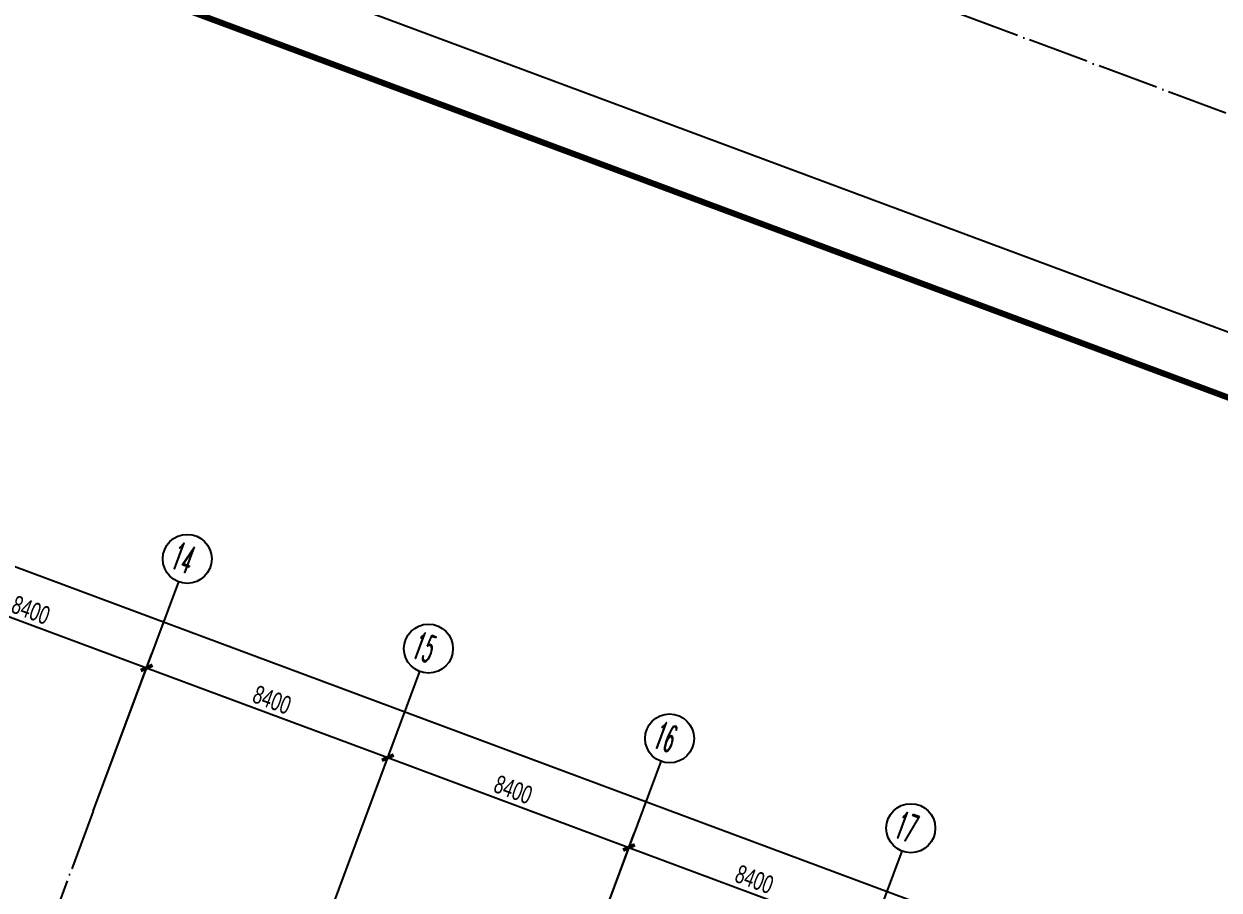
# Model space of a CAD drawing. Header units: millimetres. Extents: x 600121811 to 600690586, y 3472921280 to 3473279938.
# Drawn here: x 600367885 to 600406894, y 3473171922 to 3473200217 of the extents above; entities that cross this region are included whole.
import ezdxf
from ezdxf.enums import TextEntityAlignment as Align

# ---------------------------------------------------------------- set-up
doc = ezdxf.new("R2010")
doc.units = ezdxf.units.MM
doc.header["$LTSCALE"] = 1000
doc.linetypes.add('AX-MALL-GIRD-200$0$DOTE', pattern=[2.42, 2, -0.2, 0.02, -0.2])
doc.layers.get('0').update_dxf_attribs({"linetype": 'CONTINUOUS'})
for name, color, linetype in [('AX-MALL-GIRD-200$0$A-Grid', 222, 'AX-MALL-GIRD-200$0$DOTE'), ('AX-MALL-GIRD-200$0$A-Grid-Iden', 11, 'CONTINUOUS'), ('AX-MALL-GJ-200$0$A-Anno-Note', 241, 'CONTINUOUS'), ('AX-MALL-GJ-200$0$X-Tlbk', 4, 'CONTINUOUS'), ('AX-MALL-WALL-GJ$0$A-SEE', 254, 'CONTINUOUS'), ('AXIS_TEXT', 7, 'CONTINUOUS')]:
    doc.layers.add(name, color=color, linetype=linetype)
doc.styles.add('AX-MALL-GIRD-200$0$_TCH_AXIS', font='ROMAND.shx', dxfattribs={"width": 0.7, "height": 5, "bigfont": 'zy_cn.shx'})
doc.styles.add('AX-MALL-GIRD-200$0$_TCH_DIM_T3', font='zy_en.shx', dxfattribs={"width": 0.7, "bigfont": 'zy_cn.shx'})
doc.styles.add('COMPLEX', font='COMPLEX')
doc.dimstyles.new('AX-MALL-GIRD-200$0$_TCH_ARCH&&200', dxfattribs={"dimtxt": 595, "dimasz": 300, "dimexe": 500, "dimexo": 500, "dimgap": 152.5, "dimtad": 1, "dimdec": 0, "dimzin": 0, "dimdsep": 46, "dimtxsty": 'AX-MALL-GIRD-200$0$_TCH_DIM_T3', "dimblk": 'AX-MALL-GIRD-200$0$_ArchTick', "dimcen": 0.09, "dimclrt": 7, "dimazin": 2, "dimtfac": 1, "dimtdec": 0, "dimtix": 1, "dimtmove": 2, "dimatfit": 3, "dimfxl": 500, "dimtolj": 1, "dimtzin": 0, "dimarcsym": 0})

# ---------------------------------------------------------------- blocks, each defined once
blk = doc.blocks.new('_AXISO')
blk.add_circle((0, 0), 0.5)
at = {"layer": 'AXIS_TEXT', "style": 'COMPLEX', "width": 1.041667}
blk.add_attdef('A', text='', height=0.56, dxfattribs=at).set_placement((-0.25, -0.28), (0.25, -0.28), align=Align.FIT)
blk = doc.blocks.new('AX-MALL-GIRD-200$0$_ArchTick')
at = {"color": 0, "linetype": 'ByBlock', "const_width": 0.4}
blk.add_lwpolyline([(-0.5, -0.5), (0.5, 0.5)], dxfattribs=at)
blk = doc.blocks.new('*D117')
at = {"layer": 'AX-MALL-GIRD-200$0$A-Grid-Iden', "color": 0, "lineweight": -2, "transparency": 16777216}
for p, q in [((600267990, 3473213085), (600270294, 3473219270)), ((600270119, 3473218801), (600595289, 3473097666)), ((600593160, 3473091950), (600595464, 3473098134))]:
    blk.add_line(p, q, dxfattribs=at)
at = {"layer": 'AX-MALL-GIRD-200$0$A-Grid-Iden', "color": 0, "lineweight": -2, "transparency": 16777216, "xscale": 300, "yscale": 300, "zscale": 300}
for p, rotation in [((600270119, 3473218801), 159.568161308997), ((600595289, 3473097666), 339.568161308997)]:
    blk.add_blockref('AX-MALL-GIRD-200$0$_ArchTick', p, dxfattribs=dict(at, rotation=rotation))
at = {"layer": 'AX-MALL-GIRD-200$0$A-Grid-Iden', "color": 7, "transparency": 16777216, "insert": (600432861, 3473158655), "char_height": 595, "attachment_point": 5, "rotation": 339.5682, "style": 'AX-MALL-GIRD-200$0$_TCH_DIM_T3'}
blk.add_mtext('\\A1;347000', dxfattribs=at)
blk = doc.blocks.new('*D130')
at = {"layer": 'AX-MALL-GIRD-200$0$A-Grid-Iden', "color": 0, "lineweight": -2, "transparency": 16777216}
for p, q in [((600362448, 3473177896), (600364194, 3473182582)), ((600364019, 3473182113), (600371891, 3473179181)), ((600370320, 3473174964), (600372065, 3473179649))]:
    blk.add_line(p, q, dxfattribs=at)
at = {"layer": 'AX-MALL-GIRD-200$0$A-Grid-Iden', "color": 0, "lineweight": -2, "transparency": 16777216, "xscale": 300, "yscale": 300, "zscale": 300}
for p, rotation in [((600364019, 3473182113), 159.5681613090017), ((600371891, 3473179181), 339.5681613090017)]:
    blk.add_blockref('AX-MALL-GIRD-200$0$_ArchTick', p, dxfattribs=dict(at, rotation=rotation))
at = {"layer": 'AX-MALL-GIRD-200$0$A-Grid-Iden', "color": 7, "transparency": 16777216, "insert": (600368112, 3473181069), "char_height": 595, "attachment_point": 5, "rotation": 339.5682, "style": 'AX-MALL-GIRD-200$0$_TCH_DIM_T3'}
blk.add_mtext('\\A1;8400', dxfattribs=at)
blk = doc.blocks.new('*D131')
at = {"layer": 'AX-MALL-GIRD-200$0$A-Grid-Iden', "color": 0, "lineweight": -2, "transparency": 16777216}
for p, q in [((600370320, 3473174964), (600372065, 3473179649)), ((600371891, 3473179181), (600379762, 3473176249)), ((600378191, 3473172032), (600379937, 3473176717))]:
    blk.add_line(p, q, dxfattribs=at)
at = {"layer": 'AX-MALL-GIRD-200$0$A-Grid-Iden', "color": 0, "lineweight": -2, "transparency": 16777216, "xscale": 300, "yscale": 300, "zscale": 300}
for p, rotation in [((600371891, 3473179181), 159.568161309211), ((600379762, 3473176249), 339.568161309211)]:
    blk.add_blockref('AX-MALL-GIRD-200$0$_ArchTick', p, dxfattribs=dict(at, rotation=rotation))
at = {"layer": 'AX-MALL-GIRD-200$0$A-Grid-Iden', "color": 7, "transparency": 16777216, "insert": (600375984, 3473178136), "char_height": 595, "attachment_point": 5, "rotation": 339.5682, "style": 'AX-MALL-GIRD-200$0$_TCH_DIM_T3'}
blk.add_mtext('\\A1;8400', dxfattribs=at)
blk = doc.blocks.new('*D132')
at = {"layer": 'AX-MALL-GIRD-200$0$A-Grid-Iden', "color": 0, "lineweight": -2, "transparency": 16777216}
for p, q in [((600378191, 3473172032), (600379937, 3473176717)), ((600379762, 3473176249), (600387634, 3473173316)), ((600386063, 3473169099), (600387808, 3473173785))]:
    blk.add_line(p, q, dxfattribs=at)
at = {"layer": 'AX-MALL-GIRD-200$0$A-Grid-Iden', "color": 0, "lineweight": -2, "transparency": 16777216, "xscale": 300, "yscale": 300, "zscale": 300}
for p, rotation in [((600379762, 3473176249), 159.5681613084339), ((600387634, 3473173316), 339.568161308434)]:
    blk.add_blockref('AX-MALL-GIRD-200$0$_ArchTick', p, dxfattribs=dict(at, rotation=rotation))
at = {"layer": 'AX-MALL-GIRD-200$0$A-Grid-Iden', "color": 7, "transparency": 16777216, "insert": (600383855, 3473175204), "char_height": 595, "attachment_point": 5, "rotation": 339.5682, "style": 'AX-MALL-GIRD-200$0$_TCH_DIM_T3'}
blk.add_mtext('\\A1;8400', dxfattribs=at)
blk = doc.blocks.new('*D133')
at = {"layer": 'AX-MALL-GIRD-200$0$A-Grid-Iden', "color": 0, "lineweight": -2, "transparency": 16777216}
for p, q in [((600386063, 3473169099), (600387808, 3473173785)), ((600387634, 3473173316), (600395505, 3473170384)), ((600393935, 3473166167), (600395680, 3473170852))]:
    blk.add_line(p, q, dxfattribs=at)
at = {"layer": 'AX-MALL-GIRD-200$0$A-Grid-Iden', "color": 0, "lineweight": -2, "transparency": 16777216, "xscale": 300, "yscale": 300, "zscale": 300}
for p, rotation in [((600387634, 3473173316), 159.5681613089271), ((600395505, 3473170384), 339.5681613089271)]:
    blk.add_blockref('AX-MALL-GIRD-200$0$_ArchTick', p, dxfattribs=dict(at, rotation=rotation))
at = {"layer": 'AX-MALL-GIRD-200$0$A-Grid-Iden', "color": 7, "transparency": 16777216, "insert": (600391727, 3473172272), "char_height": 595, "attachment_point": 5, "rotation": 339.5682, "style": 'AX-MALL-GIRD-200$0$_TCH_DIM_T3'}
blk.add_mtext('\\A1;8400', dxfattribs=at)
blk = doc.blocks.new('AX-MALL-GIRD-200')
at = {"layer": 'AX-MALL-GIRD-200$0$A-Grid'}
blk.add_line((600370145.4, 3473174495.4), (600331415.9, 3473070531.7), dxfattribs=at)
blk.add_lwpolyline([(600121810.7, 3473109514.7), (600627098, 3472921280.3), (600690585.7, 3473091703.7), (600185298.4, 3473279938)], close=True, dxfattribs=at)
at = {"layer": 'AX-MALL-GIRD-200$0$A-Grid-Iden'}
for p, q in [((600370145.4, 3473174495.4), (600372938.1, 3473181992.1)), ((600378016.9, 3473171563.1), (600380809.7, 3473179059.8)), ((600385888.5, 3473168630.7), (600388681.2, 3473176127.4)), ((600393760, 3473165698.3), (600396552.8, 3473173195))]:
    blk.add_line(p, q, dxfattribs=at)
ref = blk.add_blockref('_AXISO', (600373217.4, 3473182741.8), dxfattribs=dict(at, xscale=1600, yscale=1600, zscale=1600))
ref.add_attrib('A', '14', dxfattribs={"height": 905.1, "rotation": 339.56816, "style": 'AX-MALL-GIRD-200$0$_TCH_AXIS', "width": 0.525}).set_placement((600372635.4, 3473182475.7), (600373229.1, 3473182254.5), align=Align.FIT)
ref = blk.add_blockref('_AXISO', (600381089, 3473179809.4), dxfattribs=dict(at, xscale=1600, yscale=1600, zscale=1600))
ref.add_attrib('A', '15', dxfattribs={"height": 905.1, "rotation": 339.56816, "style": 'AX-MALL-GIRD-200$0$_TCH_AXIS', "width": 0.525}).set_placement((600380506.9, 3473179543.3), (600381100.6, 3473179322.2), align=Align.FIT)
ref = blk.add_blockref('_AXISO', (600388960.5, 3473176877.1), dxfattribs=dict(at, xscale=1600, yscale=1600, zscale=1600))
ref.add_attrib('A', '16', dxfattribs={"height": 905.1, "rotation": 339.56816, "style": 'AX-MALL-GIRD-200$0$_TCH_AXIS', "width": 0.525}).set_placement((600388378.4, 3473176611), (600388972.2, 3473176389.8), align=Align.FIT)
ref = blk.add_blockref('_AXISO', (600396832, 3473173944.7), dxfattribs=dict(at, xscale=1600, yscale=1600, zscale=1600))
ref.add_attrib('A', '17', dxfattribs={"height": 905.1, "rotation": 339.56816, "style": 'AX-MALL-GIRD-200$0$_TCH_AXIS', "width": 0.525}).set_placement((600396250, 3473173678.6), (600396843.7, 3473173457.4), align=Align.FIT)
for base, p1, p2, picture, middle in [((600595289, 3473097665.9), (600267815.4, 3473212616.4), (600592985, 3473091481.2), '*D117', (600432861.3, 3473158655.2)), ((600371890.9, 3473179180.9), (600362273.9, 3473177427.8), (600370145.4, 3473174495.4), '*D130', (600368112.2, 3473181068.8)), ((600379762.4, 3473176248.5), (600370145.4, 3473174495.4), (600378016.9, 3473171563.1), '*D131', (600375983.7, 3473178136.4)), ((600387634, 3473173316.1), (600378016.9, 3473171563.1), (600385888.5, 3473168630.7), '*D132', (600383855.3, 3473175204)), ((600395505.5, 3473170383.7), (600385888.5, 3473168630.7), (600393760, 3473165698.3), '*D133', (600391726.8, 3473172271.6))]:
    dim = blk.add_linear_dim(base=base, p1=p1, p2=p2, angle=339.56816, dimstyle='AX-MALL-GIRD-200$0$_TCH_ARCH&&200', override={"dimgap": 0}, dxfattribs=at)
    dim.commit()
    dim.dimension.update_dxf_attribs({"geometry": picture, "text_midpoint": middle, "dimtype": 129, "text_rotation": 339.56816})
blk = doc.blocks.new('AX-MALL-WALL-GJ')
at = {"layer": 'AX-MALL-WALL-GJ$0$A-SEE'}
blk.add_blockref('AX-MALL-GIRD-200', (0, 0), dxfattribs=at)

msp = doc.modelspace()

# ---------------------------------------------------------------- linework, layer by layer
at = {"layer": 'AX-MALL-GJ-200$0$X-Tlbk'}
msp.add_lwpolyline([(600182351, 3473094412), (600600292, 3472938717), (600659010, 3473096335), (600241068, 3473252031)], close=True, dxfattribs=at)
at = {"layer": 'AX-MALL-GJ-200$0$X-Tlbk', "const_width": 200}
msp.add_lwpolyline([(600187735, 3473094541), (600599116, 3472941289), (600656437, 3473095159), (600245056, 3473248411)], close=True, dxfattribs=at)

# ---------------------------------------------------------------- block references
at = {"layer": 'AX-MALL-GJ-200$0$A-Anno-Note'}
msp.add_blockref('AX-MALL-WALL-GJ', (0, 0), dxfattribs=at)

doc.saveas('drawing.dxf')
